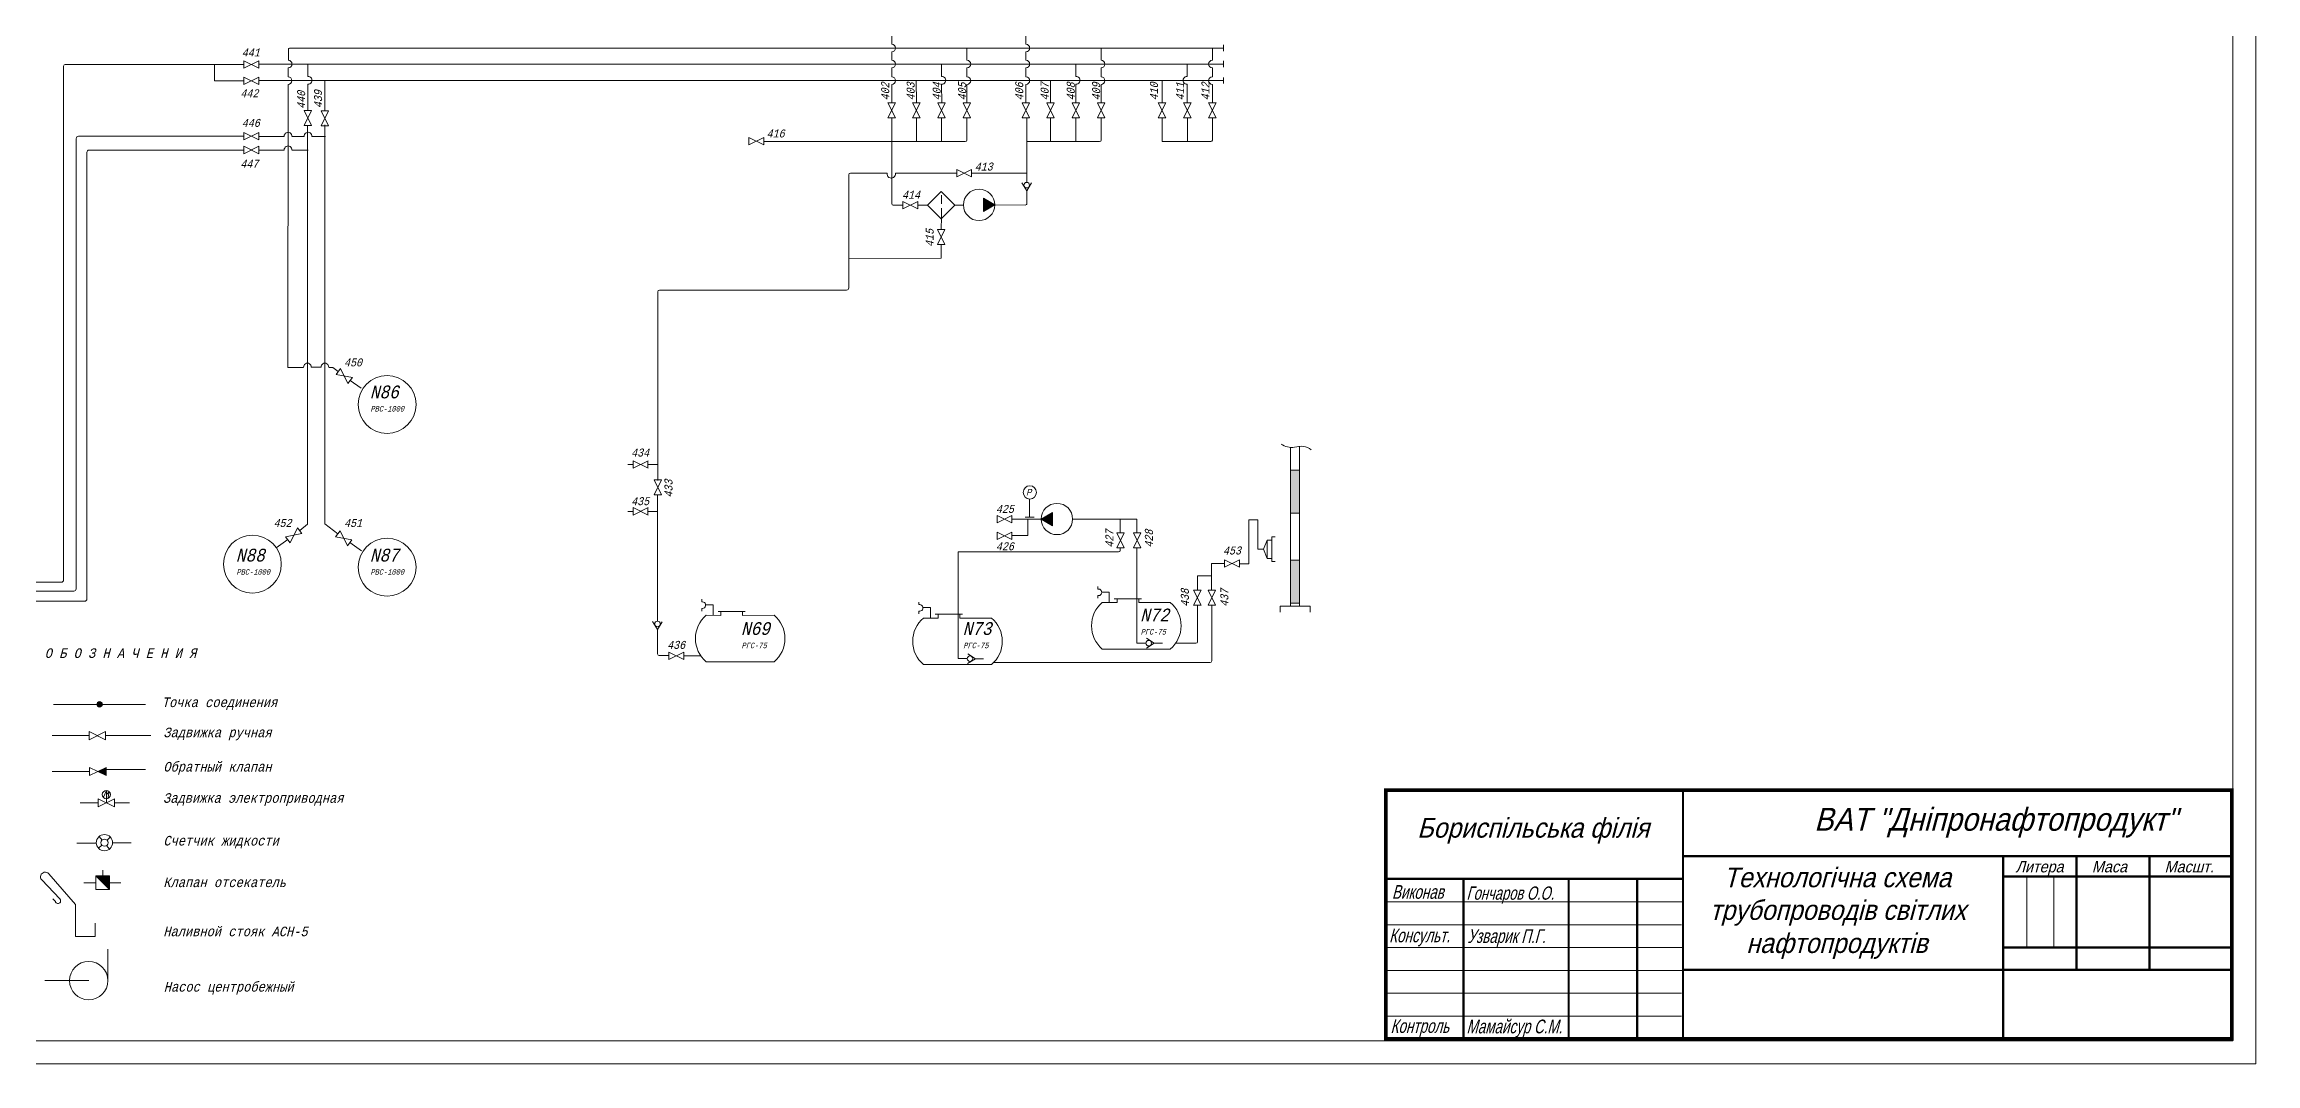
# Model space of a CAD drawing. Extents: x 0 to 840, y 0 to 594.
# Drawn here: x 356.4 to 840, y 0 to 223 of the extents above; entities that cross this region are included whole.
import ezdxf

# ---------------------------------------------------------------- set-up
doc = ezdxf.new("R2010")
doc.units = 0
doc.header["$MEASUREMENT"] = 0
doc.linetypes.add('ACAD_ISO03W100', pattern=[30, 12, -18])
doc.linetypes.add('HIDDEN', pattern=[9.525, 6.35, -3.175])
doc.layers.get('0').update_dxf_attribs({"linetype": 'CONTINUOUS'})
for name, color, linetype in [('A76', 2, 'CONTINUOUS'), ('Aи92', 74, 'CONTINUOUS'), ('Aи95', 1, 'CONTINUOUS')]:
    doc.layers.add(name, color=color, linetype=linetype)
for name, color, linetype, lineweight in [('Надписи', 4, 'CONTINUOUS', 5), ('Общие трубы', 254, 'CONTINUOUS', 30), ('Схема', 254, 'CONTINUOUS', 20)]:
    doc.layers.add(name, color=color, linetype=linetype, lineweight=lineweight)
doc.styles.add('ARIAL_CYR', font='ARIAL.TTF', dxfattribs={"width": 0.9, "oblique": 15})
doc.styles.get("Standard").update_dxf_attribs({"font": 'COUR.TTF', "width": 0.8, "oblique": 7, "height": 2})

# ---------------------------------------------------------------- blocks, each defined once
blk = doc.blocks.new('EZADV')
blk.add_lwpolyline([(-3, 1.5), (-3, -1.5), (3, 1.5), (3, -1.5)], close=True)
for points in [[(-1, 2), (0, 4.5), (0, 3), (1, 4), (0.5, 1.5)], [(0, 0), (0, 3)]]:
    blk.add_lwpolyline(points)
blk.add_circle((0, 3), 1.5)
blk = doc.blocks.new('ZADVR')
blk.add_lwpolyline([(-1.5, 3), (1.5, 3), (-1.5, -3), (1.5, -3)], close=True)
blk = doc.blocks.new('CLAPOB')
blk.add_hatch(color=256).paths.add_polyline_path([(0.74, 1.67), (-0.71, 4.47), (0.74, 4.47), (2.19, 4.47)])
for points in [[(0.75, 1.5), (-0.75, 4.5), (2.25, 4.5)], [(0.75, 1.5), (-0.75, -1.5), (2.25, -1.5)], [(0.74, 1.67), (-0.71, 4.47), (0.74, 4.47), (2.19, 4.47)]]:
    blk.add_lwpolyline(points, close=True)

msp = doc.modelspace()

# ---------------------------------------------------------------- hatches: boundary and pattern name
at = {"layer": 'Надписи', "lineweight": 15}
h = msp.add_hatch(color=256, dxfattribs=at)
edge = h.paths.add_edge_path()
edge.add_arc((368.52, 78.63), 0.6, 0, 360)
msp.add_hatch(color=256, dxfattribs=at).paths.add_polyline_path([(367.7, 41.1), (370.67, 38.13), (370.67, 41.1)])
at = {"layer": 'Общие трубы', "lineweight": 20}
for points in [[(561.81, 186.41), (564.26, 187.88), (561.81, 189.34)], [(630.88, 129.89), (628.92, 129.89), (628.92, 120.48), (630.88, 120.48)], [(576.89, 117.7), (574.45, 119.17), (576.89, 120.63)], [(630.88, 110.14), (628.92, 110.14), (628.92, 100.73), (630.88, 100.73)]]:
    msp.add_hatch(color=256, dxfattribs=at).paths.add_polyline_path(points)

# ---------------------------------------------------------------- linework, layer by layer
at = {"layer": 'A76', "lineweight": 20}
for p, q in [((614.29, 222.9), (614.29, 221.51)), ((409.77, 217.85), (409.77, 215.93)), ((409.83, 221.86), (409.83, 219.52)), ((614.29, 222.2), (410.18, 222.21)), ((558.18, 222.2), (558.18, 219.53)), ((558.18, 217.85), (558.18, 215.93)), ((587.53, 222.2), (587.53, 219.53)), ((587.53, 217.85), (587.53, 215.93)), ((611.85, 222.2), (611.85, 219.53)), ((611.85, 217.85), (611.85, 215.93)), ((409.69, 152.34), (409.77, 214.24)), ((558.18, 214.24), (558.18, 210.25)), ((587.53, 214.24), (587.53, 210.25)), ((611.85, 214.24), (611.85, 210.25)), ((559, 210.22), (557.37, 210.22)), ((557.37, 206.96), (559, 210.22)), ((559, 206.96), (557.37, 210.22)), ((588.35, 206.96), (586.72, 210.22)), ((586.72, 206.96), (588.35, 210.22)), ((588.35, 210.22), (586.72, 210.22)), ((611.03, 206.96), (612.66, 210.22)), ((612.66, 206.96), (611.03, 210.22)), ((611.03, 210.22), (612.66, 210.22)), ((559, 206.96), (557.37, 206.96)), ((588.35, 206.96), (586.72, 206.96)), ((611.03, 206.96), (612.66, 206.96)), ((419.54, 152.35), (418.63, 152.35)), ((420.72, 151.45), (419.54, 152.35)), ((421.23, 152.1), (420.23, 150.81)), ((420.23, 150.81), (423.8, 150.1)), ((421.23, 152.1), (422.8, 148.81)), ((423.8, 150.1), (422.8, 148.81)), ((423.35, 149.51), (425.76, 147.78))]:
    msp.add_line(p, q, dxfattribs=at)
at = {"layer": 'A76', "linetype": 'ACAD_ISO03W100', "lineweight": 20}
for p, q in [((409.69, 152.34), (413.15, 152.34)), ((414.83, 152.36), (416.95, 152.36))]:
    msp.add_line(p, q, dxfattribs=at)
at = {"layer": 'A76', "lineweight": 20}
msp.add_circle((431.39, 144.23), 6.33, dxfattribs=at)
for centre, radius, start, end in [((409.76, 218.69), 0.838, 270.9993, 89.0007), ((410.18, 221.86), 0.35, 89.9974, 180), ((558.17, 218.69), 0.838, 270.9993, 89.0007), ((587.52, 218.69), 0.838, 270.9993, 89.0007), ((611.86, 218.69), 0.838, 90.9993, 269.0007), ((409.75, 215.09), 0.841, 271.1729, 88.8271), ((558.17, 215.09), 0.841, 271.1729, 88.8271), ((587.52, 215.09), 0.841, 271.1729, 88.8271), ((611.87, 215.09), 0.841, 91.1729, 268.8271), ((413.99, 152.42), 0.841, 355.7305, 184.2695), ((417.79, 152.42), 0.841, 355.7305, 184.2695)]:
    msp.add_arc(centre, radius, start, end, dxfattribs=at)
at = {"layer": 'Aи92', "lineweight": 20}
for p, q in [((400.09, 214.21), (403.35, 215.84)), ((400.09, 215.84), (403.35, 214.21)), ((400.09, 215.84), (400.09, 214.21)), ((614.29, 215.11), (403.34, 215.11)), ((403.35, 215.84), (403.35, 214.21)), ((417.77, 208.44), (417.77, 215.13)), ((547.13, 210.23), (547.12, 215.11)), ((576.48, 210.23), (576.48, 215.11)), ((600.84, 210.23), (600.85, 215.11)), ((614.29, 215.79), (614.29, 214.41)), ((418.58, 205.18), (416.95, 208.44)), ((416.95, 205.18), (418.58, 208.44)), ((418.58, 208.44), (416.95, 208.44)), ((547.94, 210.22), (546.31, 210.22)), ((546.31, 206.96), (547.94, 210.22)), ((547.94, 206.96), (546.31, 210.22)), ((547.12, 208.59), (547.12, 208.59)), ((577.29, 210.22), (575.66, 210.22)), ((575.66, 206.96), (577.29, 210.22)), ((577.29, 206.96), (575.66, 210.22)), ((576.48, 208.59), (576.48, 208.59)), ((600.03, 206.96), (601.66, 210.22)), ((601.66, 206.96), (600.03, 210.22)), ((600.03, 210.22), (601.66, 210.22)), ((600.85, 208.59), (600.85, 208.59)), ((400.09, 202.1), (403.35, 203.73)), ((400.09, 203.73), (403.35, 202.1)), ((400.09, 203.73), (400.09, 202.1)), ((403.35, 203.73), (403.35, 202.1)), ((418.58, 205.18), (416.95, 205.18)), ((417.77, 206.81), (417.77, 206.81)), ((417.77, 118.13), (417.81, 205.41)), ((547.94, 206.96), (546.31, 206.96)), ((577.29, 206.96), (575.66, 206.96)), ((600.03, 206.96), (601.66, 206.96)), ((363.41, 103.89), (363.41, 202.4)), ((400.09, 202.9), (363.91, 202.9)), ((408.91, 202.88), (403.35, 202.88)), ((414.96, 202.87), (417.9, 202.87)), ((420.62, 115.95), (417.77, 118.13)), ((421.13, 116.6), (420.13, 115.31)), ((421.13, 116.6), (422.71, 113.31)), ((420.13, 115.31), (423.71, 114.6)), ((423.71, 114.6), (422.71, 113.31)), ((423.25, 114.01), (425.78, 112.21)), ((362.91, 103.39), (216.31, 103.39))]:
    msp.add_line(p, q, dxfattribs=at)
at = {"layer": 'Aи92', "linetype": 'ACAD_ISO03W100', "lineweight": 20}
msp.add_line((410.64, 202.88), (413.28, 202.88), dxfattribs=at)
at = {"layer": 'Aи92', "lineweight": 20}
msp.add_circle((431.39, 108.63), 6.33, dxfattribs=at)
for centre, radius, start, end in [((409.75, 202.94), 0.841, 355.7305, 184.2695), ((414.12, 202.93), 0.841, 355.7305, 184.2695), ((363.91, 202.4), 0.5, 90, 180), ((362.91, 103.89), 0.5, 270, 0)]:
    msp.add_arc(centre, radius, start, end, dxfattribs=at)
at = {"layer": 'Aи95', "lineweight": 20}
for p, q in [((400.09, 219.43), (400.09, 217.8)), ((400.09, 219.43), (403.35, 217.8)), ((400.09, 217.8), (403.35, 219.43)), ((403.35, 219.43), (403.35, 217.8)), ((614.29, 218.69), (403.35, 218.7)), ((414.05, 218.71), (414.05, 215.98)), ((552.64, 218.69), (552.64, 215.98)), ((581.99, 218.69), (581.99, 215.98)), ((606.36, 218.69), (606.36, 215.98)), ((614.29, 219.37), (614.29, 217.99)), ((414.07, 214.3), (414.07, 208.52)), ((552.66, 214.3), (552.68, 210.25)), ((582.01, 214.3), (582.03, 210.25)), ((606.34, 214.3), (606.32, 210.25)), ((414.89, 208.52), (413.26, 208.52)), ((413.26, 205.26), (414.89, 208.52)), ((414.89, 205.26), (413.26, 208.52)), ((553.44, 210.22), (551.81, 210.22)), ((553.44, 206.96), (551.81, 210.22)), ((551.81, 206.96), (553.44, 210.22)), ((582.79, 210.22), (581.16, 210.22)), ((582.79, 206.96), (581.16, 210.22)), ((581.16, 206.96), (582.79, 210.22)), ((607.19, 206.96), (605.56, 210.22)), ((605.56, 206.96), (607.19, 210.22)), ((605.56, 210.22), (607.19, 210.22)), ((414.89, 205.26), (413.26, 205.26)), ((414.01, 118.01), (414.01, 205.24)), ((414.07, 206.89), (414.07, 206.89)), ((553.44, 206.96), (551.81, 206.96)), ((582.79, 206.96), (581.16, 206.96)), ((605.56, 206.96), (607.19, 206.96)), ((365.75, 101.68), (365.75, 199.39)), ((400.09, 199.89), (366.25, 199.89)), ((400.09, 200.7), (400.09, 199.07)), ((400.09, 200.7), (403.35, 199.07)), ((400.09, 199.07), (403.35, 200.7)), ((403.35, 200.7), (403.35, 199.07)), ((408.9, 199.86), (403.35, 199.86)), ((411.78, 117.28), (410.21, 113.99)), ((411.78, 117.28), (412.78, 115.99)), ((412.29, 116.63), (414.01, 118.01)), ((409.66, 114.69), (407.13, 112.89)), ((412.78, 115.99), (409.21, 115.28)), ((409.21, 115.28), (410.21, 113.99)), ((365.25, 101.18), (221.59, 101.18))]:
    msp.add_line(p, q, dxfattribs=at)
at = {"layer": 'Aи95', "linetype": 'ACAD_ISO03W100', "lineweight": 20}
msp.add_line((410.64, 199.89), (414.12, 199.89), dxfattribs=at)
at = {"layer": 'Aи95', "lineweight": 20}
msp.add_circle((401.94, 109.31), 6.33, dxfattribs=at)
for centre, radius, start, end in [((414.13, 215.14), 0.84, 266.1011, 95.1158), ((552.71, 215.14), 0.84, 266.1011, 95.1158), ((582.06, 215.14), 0.84, 266.1011, 95.1158), ((606.29, 215.14), 0.84, 84.8842, 273.8989), ((366.25, 199.39), 0.5, 90, 180), ((409.75, 199.95), 0.841, 355.7305, 184.2695), ((365.25, 101.68), 0.5, 270, 0)]:
    msp.add_arc(centre, radius, start, end, dxfattribs=at)
at = {"layer": 'Надписи', "lineweight": 15}
for p, q in [((358.47, 78.63), (378.57, 78.63)), ((366.22, 71.8), (358.17, 71.8)), ((369.82, 71.8), (379.77, 71.8)), ((366.36, 63.93), (358.17, 63.93)), ((369.94, 64.38), (378.57, 64.38)), ((368.21, 57.09), (364.28, 57.09)), ((371.81, 57.09), (375.08, 57.09)), ((368.41, 49.71), (369.08, 48.92)), ((370.16, 48.93), (370.9, 49.67)), ((371.35, 48.37), (375.46, 48.37)), ((367.79, 48.26), (363.58, 48.26)), ((369.03, 47.82), (368.33, 47.14)), ((370.07, 47.74), (370.71, 46.98)), ((367.7, 39.62), (365.11, 39.62)), ((370.67, 39.62), (373.21, 39.62)), ((370.36, 18.19), (370.36, 25.09)), ((366.16, 18.19), (356.56, 18.19))]:
    msp.add_line(p, q, dxfattribs=at)
msp.add_lwpolyline([(357.41, 41.56, 1.001001), (355.87, 40.21), (359.85, 36.05, -1.307527), (358.86, 35.51), (358.31, 36.05)], format="xyb", dxfattribs=at)
for points in [[(363.29, 34.88), (357.41, 41.56)], [(367.7, 41.1), (370.67, 38.13), (370.67, 41.1), (367.7, 41.1)], [(369.21, 41.1), (369.21, 42.35)], [(367.55, 30.78), (367.55, 27.84), (363.29, 27.84), (363.29, 34.88)], [(369.19, 38.13), (369.17, 38.02)]]:
    msp.add_lwpolyline(points, dxfattribs=at)
msp.add_lwpolyline([(367.7, 41.1), (367.7, 38.13), (370.67, 38.13), (370.67, 41.1)], close=True, dxfattribs=at)
for centre, radius in [((368.52, 78.63), 0.6), ((369.6, 48.37), 1.78), ((369.6, 48.37), 0.789), ((366.16, 18.19), 4.2)]:
    msp.add_circle(centre, radius, dxfattribs=at)
at = {"layer": 'Общие трубы', "lineweight": 20}
for p, q in [((541.73, 225.45), (541.73, 223.04)), ((571.08, 223.04), (571.08, 225.45)), ((360.67, 105.85), (360.67, 218.27)), ((400.09, 218.62), (361.02, 218.62)), ((393.63, 218.62), (393.63, 215.03)), ((541.73, 221.36), (541.73, 219.53)), ((541.73, 217.85), (541.73, 215.93)), ((571.08, 221.36), (571.08, 219.53)), ((571.08, 217.85), (571.08, 215.93)), ((400.09, 215.03), (393.63, 215.03)), ((541.73, 214.24), (541.73, 210.25)), ((571.08, 214.24), (571.08, 210.25)), ((542.55, 210.22), (540.91, 210.22)), ((540.91, 206.96), (542.55, 210.22)), ((542.55, 206.96), (540.91, 210.22)), ((571.89, 206.96), (570.26, 210.22)), ((570.26, 206.96), (571.89, 210.22)), ((571.89, 210.22), (570.26, 210.22)), ((542.55, 206.96), (540.91, 206.96)), ((541.73, 206.86), (541.73, 188.17)), ((547.13, 206.96), (547.13, 201.73)), ((552.62, 206.96), (552.62, 201.73)), ((558.18, 206.96), (558.18, 202.08)), ((571.89, 206.96), (570.26, 206.96)), ((571.3, 206.96), (571.3, 192.8)), ((576.48, 206.96), (576.48, 201.73)), ((581.97, 206.96), (581.97, 201.73)), ((587.53, 206.96), (587.53, 202.08)), ((600.85, 206.96), (600.84, 201.73)), ((606.38, 206.96), (606.38, 201.73)), ((611.85, 206.96), (611.85, 202.08)), ((510.48, 201), (513.74, 202.63)), ((510.48, 202.63), (513.74, 201)), ((510.48, 201), (510.48, 202.63)), ((513.69, 201.73), (557.83, 201.73)), ((513.74, 201), (513.74, 202.63)), ((571.3, 201.73), (587.18, 201.73)), ((611.5, 201.73), (600.84, 201.73)), ((532.34, 194.49), (532.34, 169.75)), ((540.72, 194.84), (532.69, 194.84)), ((555.94, 194.83), (542.56, 194.82)), ((555.94, 195.64), (555.94, 194.01)), ((559.2, 195.64), (555.94, 194.01)), ((559.2, 194.01), (555.94, 195.64)), ((559.2, 195.64), (559.2, 194.01)), ((571.3, 194.84), (559.2, 194.84)), ((547.43, 187.01), (544.17, 188.64)), ((547.43, 188.64), (544.17, 187.01)), ((544.17, 188.64), (544.17, 187.01)), ((547.43, 188.64), (547.43, 187.01)), ((552.53, 190.81), (549.55, 187.83)), ((555.51, 187.83), (552.53, 190.81)), ((561.81, 186.41), (561.81, 189.34)), ((561.81, 189.34), (564.26, 187.88)), ((571.26, 190.98), (570.19, 192.72)), ((571.26, 190.98), (572.32, 192.68)), ((571.26, 190.98), (571.28, 188.21)), ((544.17, 187.82), (542.08, 187.82)), ((547.43, 187.85), (549.58, 187.83)), ((549.55, 187.83), (552.53, 184.86)), ((552.53, 184.86), (555.51, 187.83)), ((552.59, 185.28), (552.57, 182.51)), ((555.5, 187.83), (557.41, 187.83)), ((564.26, 187.88), (561.81, 186.41)), ((564.26, 187.88), (570.93, 187.86)), ((553.38, 182.51), (551.75, 182.51)), ((551.75, 179.24), (553.38, 182.51)), ((553.38, 179.24), (551.75, 182.51)), ((553.38, 179.24), (551.75, 179.24)), ((552.56, 179.24), (552.56, 176.2)), ((552.56, 176.2), (532.34, 176.19)), ((531.84, 169.25), (490.93, 169.25)), ((490.58, 127.62), (490.58, 168.9)), ((485.24, 131.09), (484.01, 131.09)), ((485.24, 131.91), (488.5, 130.28)), ((485.24, 130.28), (488.5, 131.91)), ((485.24, 130.28), (485.24, 131.91)), ((488.44, 130.28), (488.44, 131.91)), ((488.44, 131.09), (490.58, 131.09)), ((628.91, 100.08), (628.91, 134.83)), ((630.89, 135.07), (630.89, 100.08)), ((489.79, 127.71), (491.42, 127.71)), ((489.79, 124.45), (491.42, 127.71)), ((491.42, 124.45), (489.79, 127.71)), ((628.92, 120.48), (628.92, 129.89)), ((628.92, 129.89), (630.88, 129.89)), ((630.88, 129.89), (630.88, 120.48)), ((485.24, 120.04), (488.5, 121.67)), ((485.24, 121.67), (488.5, 120.04)), ((485.24, 121.67), (485.24, 120.04)), ((488.44, 121.67), (488.44, 120.04)), ((489.79, 124.45), (491.42, 124.45)), ((490.52, 96.83), (490.52, 124.45)), ((571.9, 119.59), (571.9, 123.5)), ((485.24, 120.85), (484.01, 120.85)), ((488.44, 120.85), (490.52, 120.85)), ((568.02, 118.32), (564.76, 119.95)), ((568.02, 119.95), (564.76, 118.32)), ((564.76, 119.95), (564.76, 118.32)), ((564.76, 116.32), (564.76, 114.69)), ((568.02, 116.32), (564.76, 114.69)), ((568.02, 114.69), (564.76, 116.32)), ((568.02, 119.95), (568.02, 118.32)), ((568.02, 116.32), (568.02, 114.69)), ((574.56, 119.17), (568.04, 119.17)), ((570.92, 119.59), (572.88, 119.59)), ((571.53, 119.18), (571.53, 115.55)), ((576.89, 120.63), (574.45, 119.17)), ((574.45, 119.17), (576.89, 117.7)), ((576.89, 117.7), (576.89, 120.63)), ((581.3, 119.17), (595.34, 119.17)), ((590.93, 116.14), (592.56, 116.14)), ((590.93, 116.14), (592.56, 112.88)), ((592.56, 116.14), (590.93, 112.88)), ((591.72, 119.22), (591.72, 116.14)), ((596.2, 116.14), (594.57, 112.88)), ((594.57, 116.14), (596.2, 112.88)), ((594.57, 116.14), (596.2, 116.14)), ((595.34, 119.17), (595.34, 116.14)), ((619.85, 109.34), (619.85, 118.98)), ((619.85, 118.98), (621.82, 118.98)), ((621.82, 118.98), (621.82, 112.55)), ((630.88, 120.48), (628.92, 120.48)), ((556.27, 111.96), (591.34, 111.96)), ((556.27, 88.63), (556.27, 111.96)), ((571.53, 115.55), (568.02, 115.55)), ((590.93, 112.88), (592.56, 112.88)), ((591.69, 112.88), (591.69, 112.31)), ((594.57, 112.88), (596.2, 112.88)), ((595.37, 92.03), (595.37, 112.9)), ((621.82, 112.55), (623.06, 112.55)), ((623.06, 112.55), (623.86, 114.54)), ((623.06, 112.55), (623.86, 110.56)), ((623.86, 110.56), (623.86, 114.54)), ((623.86, 114.54), (624.88, 114.54)), ((623.86, 114.54), (623.86, 114.54)), ((624.88, 115.29), (624.88, 109.86)), ((624.88, 115.29), (625.58, 115.29)), ((608.62, 106.73), (608.62, 103.58)), ((611.69, 106.73), (608.62, 106.73)), ((611.66, 109.42), (611.66, 103.6)), ((614.52, 109.42), (611.66, 109.42)), ((614.52, 108.61), (614.52, 110.24)), ((614.52, 108.61), (617.78, 110.24)), ((614.52, 110.24), (617.78, 108.61)), ((617.75, 109.34), (619.85, 109.34)), ((617.78, 108.61), (617.78, 110.24)), ((624.88, 110.56), (623.86, 110.56)), ((624.88, 109.86), (625.58, 109.86)), ((628.92, 100.73), (628.92, 110.14)), ((628.92, 110.14), (630.88, 110.14)), ((630.88, 110.14), (630.88, 100.73)), ((247.55, 105.35), (360.17, 105.35)), ((500.19, 101.61), (500.19, 101.05)), ((586.8, 104.42), (586.8, 103.86)), ((586.8, 102.41), (586.8, 101.85)), ((589.3, 103.2), (587.65, 103.2)), ((589.3, 100.91), (589.3, 103.2)), ((590.37, 101.74), (596.35, 101.74)), ((591.02, 100.9), (591.02, 101.74)), ((595.74, 101.74), (595.74, 100.9)), ((607.76, 103.6), (609.39, 100.34)), ((609.39, 103.6), (607.76, 100.34)), ((609.39, 103.6), (607.76, 103.6)), ((612.54, 103.6), (610.91, 103.6)), ((612.54, 103.6), (610.91, 100.34)), ((610.91, 103.6), (612.54, 100.34)), ((490.52, 95.01), (489.45, 96.75)), ((500.19, 99.61), (500.19, 99.05)), ((502.69, 100.4), (501.03, 100.4)), ((501.17, 98.12), (504.4, 98.1)), ((502.69, 98.11), (502.69, 100.4)), ((503.76, 98.94), (509.73, 98.94)), ((504.4, 98.1), (504.4, 98.94)), ((509.12, 98.94), (509.12, 98.1)), ((516.04, 98.12), (509.12, 98.1)), ((547.7, 101.01), (547.7, 100.45)), ((547.7, 99.01), (547.7, 98.44)), ((550.2, 99.8), (548.55, 99.8)), ((548.69, 97.51), (551.92, 97.49)), ((550.2, 97.5), (550.2, 99.8)), ((551.27, 98.33), (557.25, 98.33)), ((551.92, 97.49), (551.92, 98.33)), ((556.64, 98.33), (556.64, 97.49)), ((563.55, 97.51), (556.64, 97.49)), ((587.79, 100.92), (591.02, 100.9)), ((602.65, 100.92), (595.74, 100.9)), ((609.39, 100.34), (607.76, 100.34)), ((608.62, 92.33), (608.62, 100.34)), ((612.54, 100.34), (610.91, 100.34)), ((611.72, 100.34), (611.72, 88.13)), ((626.65, 98.76), (626.65, 100.11)), ((626.65, 100.11), (629.95, 100.11)), ((630.89, 100.08), (628.91, 100.08)), ((630.88, 100.73), (628.92, 100.73)), ((633.25, 100.11), (629.95, 100.11)), ((633.25, 98.76), (633.25, 100.11)), ((490.52, 95.01), (491.58, 96.71)), ((490.54, 89.65), (490.54, 94.97)), ((597.31, 92.03), (595.37, 92.03)), ((599.16, 92.02), (597.42, 90.95)), ((599.16, 92.02), (597.46, 93.08)), ((608.27, 91.98), (603.81, 91.98)), ((492.94, 89.3), (490.89, 89.3)), ((493, 88.45), (496.26, 90.08)), ((493, 90.08), (496.26, 88.45)), ((493, 90.08), (493, 88.45)), ((496.26, 90.08), (496.26, 88.45)), ((499.94, 89.21), (496.3, 89.21)), ((501.17, 87.93), (516.08, 87.93)), ((548.69, 87.33), (563.59, 87.33)), ((558.21, 88.63), (556.27, 88.63)), ((560.06, 88.62), (558.32, 87.55)), ((560.06, 88.62), (558.36, 89.68)), ((611.36, 87.78), (564.04, 87.78)), ((587.79, 90.73), (602.69, 90.73))]:
    msp.add_line(p, q, dxfattribs=at)
at = {"layer": 'Общие трубы', "linetype": 'HIDDEN', "lineweight": 20, "ltscale": 0.3}
msp.add_line((552.59, 185.28), (552.59, 190.65), dxfattribs=at)
at = {"layer": 'Общие трубы', "linetype": 'ACAD_ISO03W100', "lineweight": 20}
for p, q in [((599.16, 92.02), (600.93, 92.02)), ((560.06, 88.62), (561.83, 88.62))]:
    msp.add_line(p, q, dxfattribs=at)
at = {"layer": 'Общие трубы', "lineweight": 20}
for centre, radius in [((560.84, 187.88), 3.42), ((571.26, 192.2), 0.609), ((571.94, 125), 1.45), ((577.87, 119.17), 3.42), ((490.52, 96.22), 0.609), ((597.94, 92.02), 0.609), ((558.85, 88.62), 0.609)]:
    msp.add_circle(centre, radius, dxfattribs=at)
for centre, radius, start, end in [((541.72, 222.2), 0.838, 270.9993, 89.0007), ((571.06, 222.2), 0.838, 270.9993, 89.0007), ((361.02, 218.27), 0.35, 90, 180), ((541.72, 218.69), 0.838, 270.9993, 89.0007), ((571.06, 218.69), 0.838, 270.9993, 89.0007), ((541.71, 215.09), 0.841, 271.1729, 88.8271), ((571.06, 215.09), 0.841, 271.1729, 88.8271), ((557.83, 202.08), 0.35, 270, 0), ((587.18, 202.08), 0.35, 270, 0), ((611.5, 202.08), 0.35, 270, 0), ((532.69, 194.49), 0.35, 90, 180), ((541.64, 194.69), 0.932, 170.5629, 8.5589), ((542.08, 188.17), 0.35, 180, 270), ((570.93, 188.21), 0.35, 269.882, 0.3231), ((531.84, 169.75), 0.5, 270.0099, 360), ((490.93, 168.9), 0.35, 90, 180), ((629.28, 138.96), 4.14, 234.698, 277.8081), ((631.17, 131.21), 3.88, 53.771, 109.9439), ((591.34, 112.31), 0.35, 270, 0), ((360.17, 105.85), 0.5, 270, 0), ((586.92, 103.13), 0.731, 260.8542, 99.1458), ((505.48, 93.03), 6.67, 130.1891, 229.8109), ((500.3, 100.33), 0.731, 260.8542, 99.1458), ((511.73, 93.03), 6.67, 310.1891, 49.8109), ((552.99, 92.42), 6.67, 130.1891, 229.8109), ((547.82, 99.73), 0.731, 260.8542, 99.1458), ((559.25, 92.42), 6.67, 310.1891, 49.8109), ((592.09, 95.83), 6.67, 130.1891, 229.8109), ((598.35, 95.83), 6.67, 310.1891, 49.8109), ((608.27, 92.33), 0.35, 270, 0), ((490.89, 89.65), 0.35, 180, 270), ((611.36, 88.13), 0.35, 270, 0)]:
    msp.add_arc(centre, radius, start, end, dxfattribs=at)
at = {"layer": 'Схема', "lineweight": 5}
for p, q in [((840, 0), (840, 594)), ((835, 5), (835, 589)), ((20, 5), (835, 5)), ((0, 0), (840, 0))]:
    msp.add_line(p, q, dxfattribs=at)
at = {"layer": 'Схема'}
for p, q in [((649.82, 59.87), (834.82, 59.87)), ((789.93, 41.04), (789.93, 25.48)), ((795.82, 41.04), (795.82, 25.48)), ((649.76, 35.43), (714.8, 35.43)), ((649.76, 30.43), (714.45, 30.43)), ((649.76, 25.43), (714.8, 25.43)), ((649.76, 20.43), (714.8, 20.43)), ((649.76, 15.43), (714.45, 15.43)), ((649.76, 10.43), (714.45, 10.43))]:
    msp.add_line(p, q, dxfattribs=at)
at = {"layer": 'Схема', "const_width": 0.8}
msp.add_lwpolyline([(834.76, 59.87), (649.76, 59.87), (649.76, 5.43), (834.76, 5.43)], close=True, dxfattribs=at)
at = {"layer": 'Схема', "const_width": 0.5}
for points in [[(714.76, 59.87), (714.76, 5.43)], [(834.76, 45.43), (714.76, 45.43)], [(784.76, 45.54), (784.76, 5.43)], [(800.83, 45.43), (800.83, 20.64)], [(816.76, 45.43), (816.76, 20.64)], [(649.76, 40.43), (714.8, 40.43)], [(666.76, 40.43), (666.76, 5.43)], [(689.76, 40.43), (689.76, 5.43)], [(704.76, 40.43), (704.76, 5.43)], [(834.76, 40.99), (784.76, 40.99)], [(834.76, 25.43), (784.76, 25.43)], [(834.76, 20.53), (714.76, 20.53)]]:
    msp.add_lwpolyline(points, dxfattribs=at)

# ---------------------------------------------------------------- block references
at = {"layer": 'Надписи', "lineweight": 15, "xscale": 0.6, "yscale": 0.6, "zscale": 0.6}
for name, p, rotation in [('ZADVR', (368.02, 71.8), 90), ('CLAPOB', (367.26, 64.38), 270)]:
    msp.add_blockref(name, p, dxfattribs=dict(at, rotation=rotation))
msp.add_blockref('EZADV', (370.01, 57.09), dxfattribs=at)

# ---------------------------------------------------------------- texts
at = {"layer": 'Надписи', "lineweight": 15, "oblique": 15, "width": 0.75}
for s, height, p in [('441', 1.75, (399.62, 220.36)), ('442', 1.75, (399.31, 211.42)), ('446', 1.75, (399.62, 204.95)), ('416', 1.75, (514.38, 202.64)), ('447', 1.75, (399.31, 196.01)), ('413', 1.75, (559.88, 195.4)), ('414', 1.75, (543.99, 189.23)), ('450', 1.75, (421.98, 152.56)), ('N86', 2.8, (427.63, 145.57)), ('РВС-1000', 1.225, (427.75, 142.68)), ('434', 1.75, (484.76, 132.83)), ('435', 1.75, (484.76, 122.2)), ('425', 1.75, (564.51, 120.5)), ('452', 1.75, (406.56, 117.42)), ('451', 1.75, (421.98, 117.42)), ('N88', 2.8, (398.33, 109.87)), ('N87', 2.8, (427.63, 109.87)), ('426', 1.75, (564.51, 112.33)), ('453', 1.75, (614.17, 111.41)), ('РВС-1000', 1.225, (398.45, 106.98)), ('РВС-1000', 1.225, (427.75, 106.98)), ('N72', 2.8, (596.06, 96.78)), ('436', 1.75, (492.63, 90.76)), ('РГС-75', 1.225, (508.9, 90.91)), ('N69', 2.8, (508.78, 93.81)), ('РГС-75', 1.225, (557.38, 90.91)), ('N73', 2.8, (557.26, 93.81)), ('РГС-75', 1.225, (596.18, 93.89)), ('У С Л О В Н Ы Е    О Б О З Н А Ч Е Н И Я', 2.1, (326.54, 88.78)), (' Точка соединения', 2.1, (380.55, 78.03)), ('Задвижка ручная', 2.1, (382.47, 71.43)), ('Обратный клапан', 2.1, (382.47, 63.93)), ('Задвижка электроприводная', 2.1, (382.4, 57.09)), ('Счетчик жидкости', 2.1, (382.47, 47.75)), ('Клапан отсекатель', 2.1, (382.47, 38.65)), ('Наливной стояк АСН-5', 2.1, (382.46, 27.9)), ('Насос центробежный', 2.1, (382.56, 15.79))]:
    msp.add_text(s, height=height, dxfattribs=at).set_placement(p)
for s, p in [('440', (413.48, 208.89)), ('439', (417.18, 209.05)), ('402', (541.19, 210.74)), ('403', (546.75, 210.74)), ('404', (552.45, 210.74)), ('405', (558.01, 210.74)), ('406', (570.5, 210.74)), ('407', (576.05, 210.74)), ('408', (581.76, 210.74)), ('409', (587.31, 210.74)), ('410', (599.96, 210.74)), ('411', (605.67, 210.74)), ('412', (611.22, 210.74)), ('415', (550.91, 178.69)), ('433', (493.8, 123.86)), ('427', (590.21, 112.91)), ('428', (598.85, 112.91)), ('438', (606.71, 99.97)), ('437', (615.35, 99.97))]:
    msp.add_text(s, height=1.75, rotation=90, dxfattribs=at).set_placement(p)
at = {"layer": 'Общие трубы', "lineweight": 20, "style": 'ARIAL_CYR', "oblique": 15, "width": 0.9}
msp.add_text('P', height=1.4, rotation=360, dxfattribs=at).set_placement((571.12, 124.34))
at = {"layer": 'Схема', "style": 'ARIAL_CYR', "oblique": 15}
for s, height, width, p in [('Бориспільська філія', 4.3, 0.9, (656.64, 49.47)), ('ВАТ "Дніпронафтопродукт"', 5, 0.9, (743.44, 50.99)), ('Литера', 2.5, 0.9, (787.46, 41.87)), ('Маса', 2.5, 0.9, (804.16, 41.87)), ('Масшт.', 2.5, 0.9, (820.05, 41.87)), ('Виконав', 3, 0.7, (651.11, 36.09)), ('Гончаров О.О.', 2.9, 0.7, (667.41, 35.89)), ('Технологічна схема', 4.3, 0.9, (723.6, 38.62)), ('трубопроводів світлих', 4.3, 0.9, (720.64, 31.48)), ('Консульт.', 3, 0.7, (650.5, 26.58)), ('Узварик П.Г.', 3, 0.7, (667.61, 26.43)), ('нафтопродуктів', 4.3, 0.9, (728.59, 24.24)), ('Контроль', 3, 0.7, (650.81, 6.76)), ('Мамайсур С.М.', 3, 0.7, (667.41, 6.66))]:
    msp.add_text(s, height=height, dxfattribs=dict(at, width=width)).set_placement(p)

doc.saveas('drawing.dxf')
